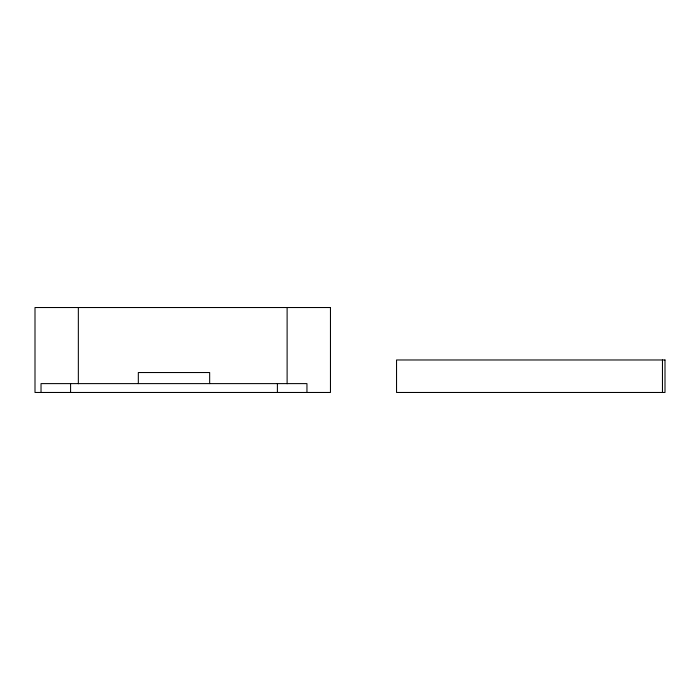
<?xml version="1.0" encoding="UTF-8"?>
<svg xmlns="http://www.w3.org/2000/svg" width="700" height="700" viewBox="0 0 700 700"><rect width="100%" height="100%" fill="white"/><g stroke="black" fill="none" stroke-linecap="round" stroke-linejoin="round"><path stroke-width="1.05" d="M662.462 359.975L662.462 392.473M306.95 392.473L306.95 383.609L41.029 383.609L41.029 392.473M287.114 307.527L287.114 383.757M277.401 383.609L277.401 392.473M209.659 383.609L209.659 372.531L138.329 372.531L138.329 383.609M78.348 307.527L78.348 383.757M70.578 383.609L70.578 392.473M330.461 307.527L35 307.527L35 392.473L330.461 392.473L330.461 307.527M665 359.975L396.541 359.975L396.541 392.473L665 392.473L665 359.975"/></g></svg>
